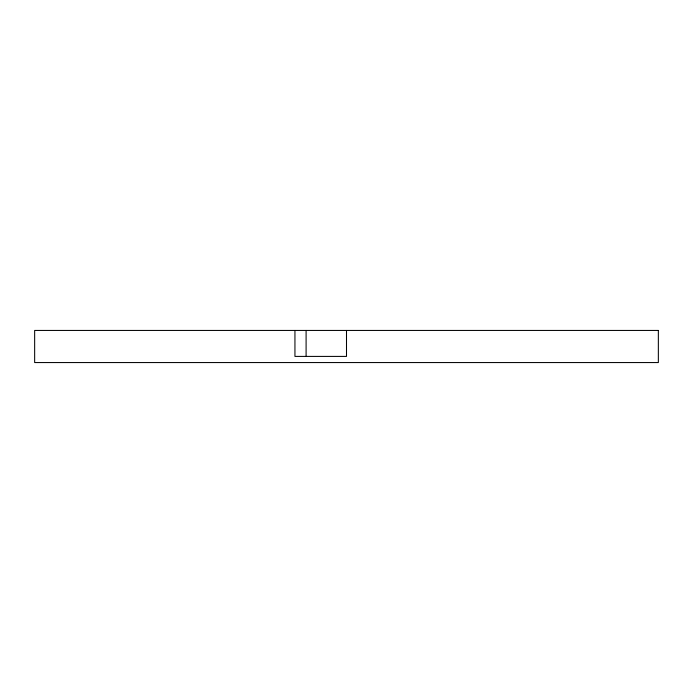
<?xml version="1.0" encoding="UTF-8"?>
<svg xmlns="http://www.w3.org/2000/svg" width="693" height="693" viewBox="0 0 693 693"><rect width="100%" height="100%" fill="white"/><g stroke="black" fill="none" stroke-linecap="round" stroke-linejoin="round"><path stroke-width="1.04" d="M346.5 330.44L346.5 356.41L294.941 356.41L294.941 330.44M306.098 330.44L306.098 356.41M658.35 330.44L34.65 330.44L34.65 362.56L658.35 362.56L658.35 330.44"/></g></svg>
